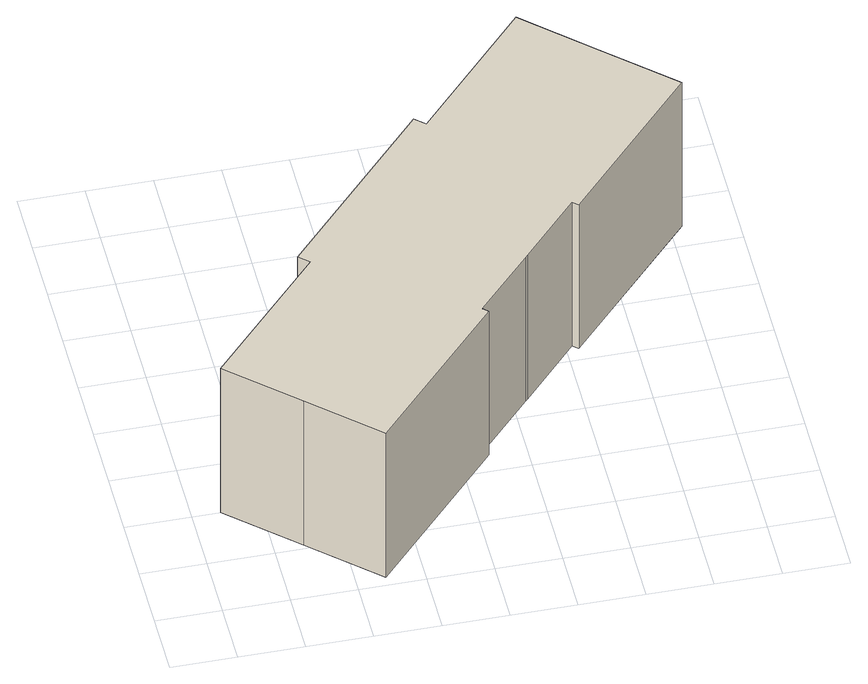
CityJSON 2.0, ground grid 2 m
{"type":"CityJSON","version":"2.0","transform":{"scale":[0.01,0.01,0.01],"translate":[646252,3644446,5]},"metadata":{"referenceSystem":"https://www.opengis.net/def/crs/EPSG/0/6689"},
"CityObjects":{
"building1":{"type":"Building","attributes":{"class":"3001","usage":"422","yearOfConstruction":"0001","measuredHeight":5.7,"storeysAboveGround":1,"storeysBelowGround":0,"RiverFloodingRiskAttribute.description":"1","RiverFloodingRiskAttribute.rank":"2","RiverFloodingRiskAttribute.depth":1.31,"RiverFloodingRiskAttribute.adminType":"1","RiverFloodingRiskAttribute.scale":"2","RiverFloodingRiskAttribute.duration":7.7,"HighTideRiskAttribute.description":"1","HighTideRiskAttribute.rankOrg":"4","HighTideRiskAttribute.depth":2.95,"BuildingDetailAttribute.totalFloorArea":78,"BuildingDetailAttribute.buildingFootprintArea":78,"BuildingDetailAttribute.buildingStructureType":"602","BuildingDetailAttribute.buildingStructureOrgType":"602","BuildingDetailAttribute.urbanPlanType":"21","BuildingDetailAttribute.majorUsage":"422","BuildingDetailAttribute.orgUsage2":"4226","BuildingDetailAttribute.surveyYear":2022,"BuildingIDAttribute.prefecture":"43","BuildingIDAttribute.city":"43206"},"geometry":[{"type":"Solid","lod":"1","boundaries":[[[[0,1,2,3,4,5,6,7,8,9,10,11,12,13,14,15]],[[14,16,17,15]],[[13,18,16,14]],[[12,19,18,13]],[[11,20,19,12]],[[10,21,20,11]],[[9,22,21,10]],[[8,23,22,9]],[[7,24,23,8]],[[6,25,24,7]],[[5,26,25,6]],[[4,27,26,5]],[[3,28,27,4]],[[2,29,28,3]],[[1,30,29,2]],[[0,31,30,1]],[[15,17,31,0]],[[16,18,19,20,21,22,23,24,25,26,27,28,29,30,31,17]]]]}]}
},
"vertices":[
[432,782,25],[401,810,25],[852,1302,25],[883,1274,25],[1231,1654,25],[1433,1468,25],[1635,1283,25],[1235,847,25],[1219,862,25],[1045,672,25],[1037,664,25],[871,483,25],[887,468,25],[487,32,25],[285,217,25],[83,402,25],[285,217,590],[83,402,590],[487,32,590],[887,468,590],[871,483,590],[1037,664,590],[1045,672,590],[1219,862,590],[1235,847,590],[1635,1283,590],[1433,1468,590],[1231,1654,590],[883,1274,590],[852,1302,590],[401,810,590],[432,782,590]
]}
